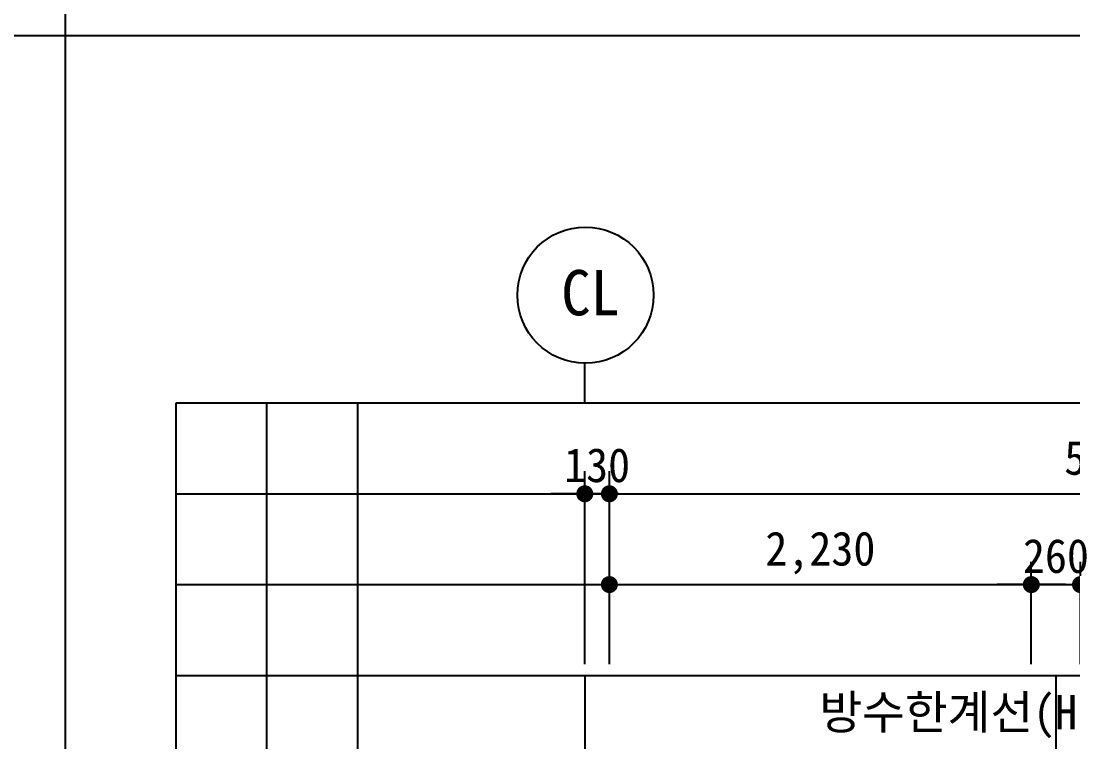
# Model space of a CAD drawing. Header units: millimetres. Extents: x -423835 to -174325, y -1379898 to -1311126.
# Drawn here: x -402026 to -396466, y -1339826 to -1336015 of the extents above; entities that cross this region are included whole.
import ezdxf
from ezdxf.enums import TextEntityAlignment as Align

# ---------------------------------------------------------------- set-up
doc = ezdxf.new("R2010")
doc.units = ezdxf.units.MM
doc.header["$LTSCALE"] = 100
doc.header["$MEASUREMENT"] = 0
doc.header["$PDSIZE"] = -10
doc.layers.get('0').update_dxf_attribs({"linetype": 'CONTINUOUS'})
doc.layers.get('Defpoints').update_dxf_attribs({"color": 153, "linetype": 'CONTINUOUS'})
for name, color, linetype, lineweight in [('A-AXIS-BUBL', 7, 'CONTINUOUS', 25), ('A-MKXS-TEXT1', 3, 'CONTINUOUS', 25), ('A-XXXX-TXT2', 3, 'CONTINUOUS', 25)]:
    doc.layers.add(name, color=color, linetype=linetype, lineweight=lineweight)
doc.layers.add('A-DIMS', color=7, linetype='CONTINUOUS')
doc.layers.add('AA-AXIS-LINE-1', color=1, linetype='CONTINUOUS')
doc.styles.add('HY울릉도L', font='')
doc.styles.add('돋움체', font='')
doc.styles.get('HY울릉도L').set_extended_font_data('HYwulM')
doc.styles.get('돋움체').set_extended_font_data('DotumChe')
doc.dimstyles.new('CDIM', dxfattribs={"dimtxt": 3, "dimasz": 1.5, "dimexe": 2, "dimexo": 1, "dimgap": 1, "dimtad": 1, "dimdec": 0, "dimrnd": 0.5, "dimzin": 0, "dimdsep": 32, "dimlunit": 6, "dimtxsty": 'HY울릉도L', "dimblk1": '_CIDOT', "dimblk2": '_CIDOT', "dimsah": 1, "dimcen": 5.5, "dimclrd": 2, "dimclre": 2, "dimclrt": 7, "dimadec": 0, "dimazin": 0, "dimtfac": 1, "dimtdec": 0, "dimtix": 1, "dimtmove": 2, "dimatfit": 1, "dimldrblk": '_CIDOT', "dimfxl": 1, "dimtolj": 1, "dimtzin": 0, "dimlwd": -1, "dimarcsym": 0})

# ---------------------------------------------------------------- blocks, each defined once
blk = doc.blocks.new('_CIDOT')
at = {"color": 0, "linetype": 'ByBlock'}
blk.add_line((2, 0), (-1, 0), dxfattribs=at)
at = {"color": 0, "linetype": 'ByBlock', "const_width": 0.5}
blk.add_lwpolyline([(-0.25, 0, 1), (0.25, 0, 1)], format="xyb", close=True, dxfattribs=at)
blk = doc.blocks.new('*D75')
at = {"layer": 'A-DIMS', "lineweight": -2, "transparency": 16777216}
for p, q in [((-398916.3, -1339333.9), (-398916.3, -1338393.9)), ((-393526.3, -1339413.9), (-393526.3, -1338393.9))]:
    blk.add_line(p, q, dxfattribs=at)
at = {"layer": 'A-DIMS', "transparency": 16777216}
blk.add_line((-398826.3, -1338513.9), (-393616.3, -1338513.9), dxfattribs=at)
at = {"layer": 'Defpoints', "color": 0, "transparency": 16777216}
for p in [(-393526.3, -1338513.9), (-398916.3, -1339393.9), (-393526.3, -1339473.9)]:
    blk.add_point(p, dxfattribs=at)
at = {"layer": 'A-DIMS', "transparency": 16777216, "xscale": 90, "yscale": 90, "zscale": 90, "rotation": 180}
blk.add_blockref('_CIDOT', (-398916.3, -1338513.9), dxfattribs=at)
at = {"layer": 'A-DIMS', "transparency": 16777216, "xscale": 90, "yscale": 90, "zscale": 90}
blk.add_blockref('_CIDOT', (-393526.3, -1338513.9), dxfattribs=at)
at = {"layer": 'A-DIMS', "color": 3, "transparency": 16777216, "insert": (-396221.3, -1338346.8), "char_height": 180, "attachment_point": 5, "style": '돋움체'}
blk.add_mtext('\\A1;5,390', dxfattribs=at)
blk = doc.blocks.new('*D76')
at = {"layer": 'A-DIMS', "lineweight": -2, "transparency": 16777216}
for p, q in [((-399046.3, -1339413.9), (-399046.3, -1338393.9)), ((-398916.3, -1339413.9), (-398916.3, -1338393.9))]:
    blk.add_line(p, q, dxfattribs=at)
at = {"layer": 'A-DIMS', "transparency": 16777216}
for p, q in [((-399136.3, -1338513.9), (-399226.3, -1338513.9)), ((-399046.3, -1338513.9), (-398916.3, -1338513.9)), ((-398826.3, -1338513.9), (-398736.3, -1338513.9))]:
    blk.add_line(p, q, dxfattribs=at)
at = {"layer": 'Defpoints', "color": 0, "transparency": 16777216}
for p in [(-398916.3, -1338513.9), (-399046.3, -1339473.9), (-398916.3, -1339473.9)]:
    blk.add_point(p, dxfattribs=at)
at = {"layer": 'A-DIMS', "transparency": 16777216, "xscale": 90, "yscale": 90, "zscale": 90}
blk.add_blockref('_CIDOT', (-399046.3, -1338513.9), dxfattribs=at)
at = {"layer": 'A-DIMS', "transparency": 16777216, "xscale": 90, "yscale": 90, "zscale": 90, "rotation": 180}
blk.add_blockref('_CIDOT', (-398916.3, -1338513.9), dxfattribs=at)
at = {"layer": 'A-DIMS', "color": 3, "transparency": 16777216, "insert": (-398981.3, -1338363.8), "char_height": 180, "attachment_point": 5, "style": '돋움체'}
blk.add_mtext('\\A1;130', dxfattribs=at)
blk = doc.blocks.new('*D250')
at = {"layer": 'A-DIMS', "lineweight": -2, "transparency": 16777216}
for p, q in [((-398916.3, -1339413.9), (-398916.3, -1338873.9)), ((-396686.3, -1339413.9), (-396686.3, -1338873.9))]:
    blk.add_line(p, q, dxfattribs=at)
at = {"layer": 'A-DIMS', "transparency": 16777216}
blk.add_line((-398826.3, -1338993.9), (-396776.3, -1338993.9), dxfattribs=at)
at = {"layer": 'Defpoints', "color": 0, "transparency": 16777216}
for p in [(-396686.3, -1338993.9), (-398916.3, -1339473.9), (-396686.3, -1339473.9)]:
    blk.add_point(p, dxfattribs=at)
at = {"layer": 'A-DIMS', "transparency": 16777216, "xscale": 90, "yscale": 90, "zscale": 90, "rotation": 180}
blk.add_blockref('_CIDOT', (-398916.3, -1338993.9), dxfattribs=at)
at = {"layer": 'A-DIMS', "transparency": 16777216, "xscale": 90, "yscale": 90, "zscale": 90}
blk.add_blockref('_CIDOT', (-396686.3, -1338993.9), dxfattribs=at)
at = {"layer": 'A-DIMS', "color": 3, "transparency": 16777216, "insert": (-397801.3, -1338826.7), "char_height": 180, "attachment_point": 5, "style": '돋움체'}
blk.add_mtext('\\A1;2,230', dxfattribs=at)
blk = doc.blocks.new('*D251')
at = {"layer": 'A-DIMS', "lineweight": -2, "transparency": 16777216}
for p, q in [((-396686.3, -1339413.9), (-396686.3, -1338873.9)), ((-396426.3, -1339413.9), (-396426.3, -1338873.9))]:
    blk.add_line(p, q, dxfattribs=at)
at = {"layer": 'A-DIMS', "transparency": 16777216}
for p, q in [((-396776.3, -1338993.9), (-396866.3, -1338993.9)), ((-396686.3, -1338993.9), (-396426.3, -1338993.9)), ((-396336.3, -1338993.9), (-396246.3, -1338993.9))]:
    blk.add_line(p, q, dxfattribs=at)
at = {"layer": 'Defpoints', "color": 0, "transparency": 16777216}
for p in [(-396426.3, -1338993.9), (-396686.3, -1339473.9), (-396426.3, -1339473.9)]:
    blk.add_point(p, dxfattribs=at)
at = {"layer": 'A-DIMS', "transparency": 16777216, "xscale": 90, "yscale": 90, "zscale": 90}
blk.add_blockref('_CIDOT', (-396686.3, -1338993.9), dxfattribs=at)
at = {"layer": 'A-DIMS', "transparency": 16777216, "xscale": 90, "yscale": 90, "zscale": 90, "rotation": 180}
blk.add_blockref('_CIDOT', (-396426.3, -1338993.9), dxfattribs=at)
at = {"layer": 'A-DIMS', "color": 3, "transparency": 16777216, "insert": (-396556.3, -1338843.8), "char_height": 180, "attachment_point": 5, "style": '돋움체'}
blk.add_mtext('\\A1;260', dxfattribs=at)
blk = doc.blocks.new('*D252')
at = {"layer": 'A-DIMS', "lineweight": -2, "transparency": 16777216}
for p, q in [((-396426.3, -1339413.9), (-396426.3, -1338873.9)), ((-394876.3, -1339413.9), (-394876.3, -1338873.9))]:
    blk.add_line(p, q, dxfattribs=at)
at = {"layer": 'A-DIMS', "transparency": 16777216}
blk.add_line((-396336.3, -1338993.9), (-394966.3, -1338993.9), dxfattribs=at)
at = {"layer": 'Defpoints', "color": 0, "transparency": 16777216}
for p in [(-394876.3, -1338993.9), (-396426.3, -1339473.9), (-394876.3, -1339473.9)]:
    blk.add_point(p, dxfattribs=at)
at = {"layer": 'A-DIMS', "transparency": 16777216, "xscale": 90, "yscale": 90, "zscale": 90, "rotation": 180}
blk.add_blockref('_CIDOT', (-396426.3, -1338993.9), dxfattribs=at)
at = {"layer": 'A-DIMS', "transparency": 16777216, "xscale": 90, "yscale": 90, "zscale": 90}
blk.add_blockref('_CIDOT', (-394876.3, -1338993.9), dxfattribs=at)
at = {"layer": 'A-DIMS', "color": 3, "transparency": 16777216, "insert": (-395651.3, -1338826.7), "char_height": 180, "attachment_point": 5, "style": '돋움체'}
blk.add_mtext('\\A1;1,550', dxfattribs=at)

msp = doc.modelspace()

# ---------------------------------------------------------------- linework, layer by layer
at = {"color": 3, "ltscale": 2}
for p, q in [((-401792.9, -1311126.1), (-401792.9, -1344258.1)), ((-423835.4, -1336092.1), (-379750.4, -1336092.1))]:
    msp.add_line(p, q, dxfattribs=at)
at = {"layer": 'A-AXIS-BUBL', "ltscale": 0.2}
msp.add_line((-399046.3, -1338033.9), (-399046.3, -1337823.9), dxfattribs=at)
msp.add_circle((-399042.7, -1337463.9), 360, dxfattribs=at)
at = {"layer": 'AA-AXIS-LINE-1'}
for p, q in [((-399046.3, -1339473.9), (-399046.3, -1343051.6)), ((-396556.3, -1339473.9), (-396556.3, -1343051.6))]:
    msp.add_line(p, q, dxfattribs=at)
at = {"layer": 'Defpoints'}
for p, q in [((-401206.3, -1343051.6), (-401206.3, -1338033.9)), ((-401206.3, -1338033.9), (-391616.3, -1338033.9)), ((-400726.3, -1343051.6), (-400726.3, -1338033.9)), ((-400246.3, -1343051.6), (-400246.3, -1338033.9)), ((-401206.3, -1338513.9), (-391616.3, -1338513.9)), ((-401206.3, -1338993.9), (-391616.3, -1338993.9)), ((-401206.3, -1339473.9), (-391616.3, -1339473.9))]:
    msp.add_line(p, q, dxfattribs=at)

# ---------------------------------------------------------------- texts
at = {"layer": 'A-MKXS-TEXT1', "style": '돋움체'}
msp.add_text('방수한계선(H:1800)', height=180, dxfattribs=at).set_placement((-395746.2, -1339668.4), align=Align.MIDDLE_RIGHT)
at = {"layer": 'A-XXXX-TXT2', "ltscale": 0.2, "style": '돋움체'}
msp.add_text('CL', height=240, dxfattribs=at).set_placement((-399015.6, -1337450.7), align=Align.MIDDLE)

# ---------------------------------------------------------------- dimensions: what is measured, and where the dimension line sits
at = {"layer": 'A-DIMS'}
for base, p1, p2, picture, middle in [((-398916.3, -1338513.9), (-399046.3, -1339473.9), (-398916.3, -1339473.9), '*D76', (-398981.3, -1338363.8)), ((-393526.3, -1338513.9), (-398916.3, -1339393.9), (-393526.3, -1339473.9), '*D75', (-396221.3, -1338346.8)), ((-396686.3, -1338993.9), (-398916.3, -1339473.9), (-396686.3, -1339473.9), '*D250', (-397801.3, -1338826.7)), ((-394876.3, -1338993.9), (-396426.3, -1339473.9), (-394876.3, -1339473.9), '*D252', (-395651.3, -1338826.7)), ((-396426.3, -1338993.9), (-396686.3, -1339473.9), (-396426.3, -1339473.9), '*D251', (-396556.3, -1338843.8))]:
    dim = msp.add_linear_dim(base=base, p1=p1, p2=p2, angle=180, dimstyle='CDIM', override={"dimscale": 60, "dimtxsty": '돋움체', "dimclrd": 256, "dimclre": 256, "dimclrt": 3}, dxfattribs=at)
    dim.commit()
    dim.dimension.update_dxf_attribs({"geometry": picture, "text_midpoint": middle})

doc.saveas('drawing.dxf')
